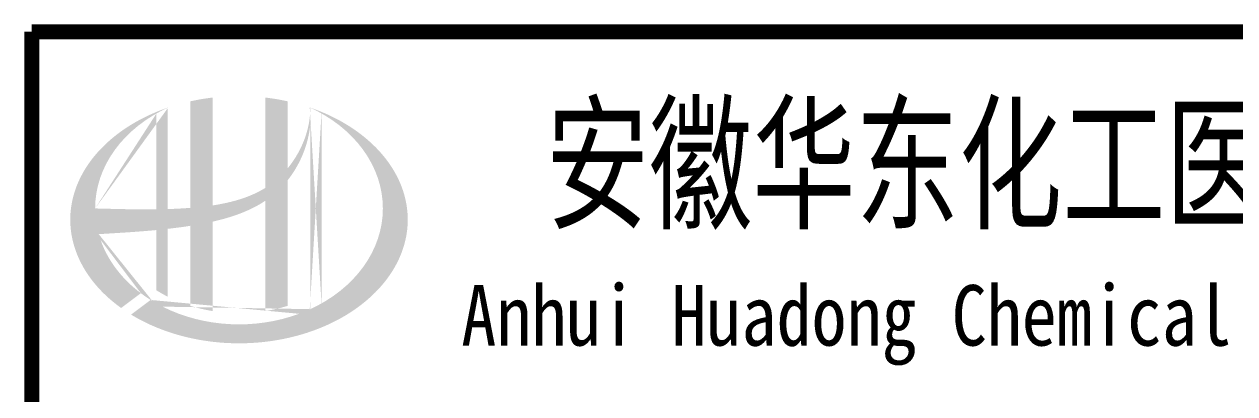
# Model space of a CAD drawing. Extents: x 5904849 to 6011887, y -826029 to -177002.
# Drawn here: x 5937382 to 5940180, y -756448 to -755593 of the extents above; entities that cross this region are included whole.
import ezdxf
from ezdxf.enums import TextEntityAlignment as Align

# ---------------------------------------------------------------- set-up
doc = ezdxf.new("R2010")
doc.units = 0
doc.header["$LTSCALE"] = 1000
doc.header["$MEASUREMENT"] = 0
doc.layers.get('0').update_dxf_attribs({"linetype": 'CONTINUOUS'})
doc.styles.add('宋体', font='', dxfattribs={"width": 0.7})
doc.styles.get('宋体').set_extended_font_data('SimSun')

msp = doc.modelspace()

# ---------------------------------------------------------------- hatches: boundary and pattern name
h = msp.add_hatch(color=256)
edge = h.paths.add_edge_path()
edge.add_spline(control_points=[(5937817.6, -756049.6), (5937820.7, -756048.9), (5937823.7, -756048.2), (5937848.3, -756042.2), (5937869.6, -756035.7), (5937907.1, -756020.2), (5937923.5, -756011.7), (5937939, -756001.4)], knot_values=[61.629012, 61.629012, 61.629012, 61.629012, 63.330431, 63.330431, 75.353634, 75.353634, 85.398649, 85.398649, 85.398649, 85.398649], degree=3, periodic=0)
edge.add_line((5937939, -756001.4), (5937939, -756256.5))
edge.add_spline(control_points=[(5937939, -756256.5), (5937947.5, -756255.1), (5937956.1, -756253.5), (5937973.4, -756249.4), (5937982.3, -756247), (5937991, -756244.3)], knot_values=[4.908456, 4.908456, 4.908456, 4.908456, 4.992821, 4.992821, 5.083034, 5.083034, 5.083034, 5.083034], degree=3, periodic=0)
edge.add_line((5937991, -756244.3), (5937991, -755953.6))
edge.add_spline(control_points=[(5937991, -755953.6), (5937995.3, -755948.1), (5937999.4, -755942.4), (5938012.4, -755922.6), (5938020.3, -755907.6), (5938034.9, -755871.2), (5938040.5, -755849.4), (5938042.8, -755826.7), (5938042.9, -755826), (5938043, -755825.4)], knot_values=[97.991744, 97.991744, 97.991744, 97.991744, 101.64219, 101.64219, 110.337975, 110.337975, 121.934322, 121.934322, 122.270691, 122.270691, 122.270691, 122.270691], degree=3, periodic=0)
edge.add_line((5938043, -755825.4), (5938043, -755790.2))
edge.add_spline(control_points=[(5938043, -755790.2), (5938042.9, -755794), (5938042.7, -755797.9), (5938042.5, -755801.7)], knot_values=[126.194075, 126.194075, 126.194075, 126.194075, 128.396762, 128.396762, 128.396762, 128.396762], degree=3, periodic=0)
edge.add_spline(control_points=[(5938042.5, -755801.7), (5938042.2, -755804.8), (5938041.9, -755807.9), (5938041.5, -755811)], knot_values=[124.417049, 124.417049, 124.417049, 124.417049, 126.194075, 126.194075, 126.194075, 126.194075], degree=3, periodic=0)
edge.add_spline(control_points=[(5938041.5, -755811), (5938041, -755815.6), (5938040.2, -755820.1), (5938039.3, -755824.7)], knot_values=[121.80529, 121.80529, 121.80529, 121.80529, 124.417049, 124.417049, 124.417049, 124.417049], degree=3, periodic=0)
edge.add_spline(control_points=[(5938039.3, -755824.7), (5938038.1, -755830.8), (5938036.7, -755836.8), (5938034.9, -755842.8)], knot_values=[118.31574, 118.31574, 118.31574, 118.31574, 121.80529, 121.80529, 121.80529, 121.80529], degree=3, periodic=0)
edge.add_spline(control_points=[(5938034.9, -755842.8), (5938033.2, -755848.9), (5938031.1, -755854.9), (5938028.9, -755860.8)], knot_values=[114.795988, 114.795988, 114.795988, 114.795988, 118.31574, 118.31574, 118.31574, 118.31574], degree=3, periodic=0)
edge.add_spline(control_points=[(5938028.9, -755860.8), (5938026.6, -755866.7), (5938024.1, -755872.5), (5938021.4, -755878.1)], knot_values=[111.329641, 111.329641, 111.329641, 111.329641, 114.795988, 114.795988, 114.795988, 114.795988], degree=3, periodic=0)
edge.add_spline(control_points=[(5938021.4, -755878.1), (5938018.7, -755883.9), (5938015.7, -755889.6), (5938012.4, -755895.1)], knot_values=[107.79529, 107.79529, 107.79529, 107.79529, 111.329641, 111.329641, 111.329641, 111.329641], degree=3, periodic=0)
edge.add_spline(control_points=[(5938012.4, -755895.1), (5938009.3, -755900.5), (5938005.9, -755905.8), (5938002.4, -755910.9)], knot_values=[104.343579, 104.343579, 104.343579, 104.343579, 107.79529, 107.79529, 107.79529, 107.79529], degree=3, periodic=0)
edge.add_spline(control_points=[(5938002.4, -755910.9), (5937998.8, -755916.1), (5937994.9, -755921.2), (5937991, -755926)], knot_values=[100.8507, 100.8507, 100.8507, 100.8507, 104.343579, 104.343579, 104.343579, 104.343579], degree=3, periodic=0)
edge.add_line((5937991, -755926), (5937991, -755771.4))
edge.add_spline(control_points=[(5937991, -755771.4), (5937973.9, -755767.6), (5937956.5, -755764.6), (5937939, -755762.6)], knot_values=[4.423999, 4.423999, 4.423999, 4.423999, 4.558741, 4.558741, 4.558741, 4.558741], degree=3, periodic=0)
edge.add_line((5937939, -755762.6), (5937939, -755971.7))
edge.add_spline(control_points=[(5937939, -755971.7), (5937903, -755993.9), (5937860.9, -756005.5), (5937817.6, -756012.1)], knot_values=[63.246215, 63.246215, 63.246215, 63.246215, 87.689124, 87.689124, 87.689124, 87.689124], degree=3, periodic=0)
edge.add_line((5937817.6, -756012.1), (5937817.6, -755762.6))
edge.add_spline(control_points=[(5937817.6, -755762.6), (5937800, -755764.6), (5937782.7, -755767.6), (5937765.6, -755771.4)], knot_values=[4.866038, 4.866038, 4.866038, 4.866038, 5.000777, 5.000777, 5.000777, 5.000777], degree=3, periodic=0)
edge.add_line((5937765.6, -755771.4), (5937765.6, -756017.8))
edge.add_spline(control_points=[(5937765.6, -756017.8), (5937764.8, -756017.8), (5937747.3, -756019.2), (5937730, -756020), (5937713.6, -756020.6)], knot_values=[43.657356, 43.657356, 43.657356, 43.657356, 44.134253, 53.497092, 53.497092, 53.497092, 53.497092], degree=3, periodic=0)
edge.add_line((5937713.6, -756020.6), (5937713.6, -755786))
edge.add_spline(control_points=[(5937713.6, -755786), (5937705.1, -755788.9), (5937696.7, -755792.1), (5937688.5, -755795.4)], knot_values=[5.14157, 5.14157, 5.14157, 5.14157, 5.212921, 5.212921, 5.212921, 5.212921], degree=3, periodic=0)
edge.add_spline(control_points=[(5937688.5, -755795.4), (5937685.1, -755796.8), (5937681.7, -755798.3), (5937665.5, -755805.4), (5937653.3, -755811.5), (5937641.5, -755818.1)], knot_values=[5.212921, 5.212921, 5.212921, 5.212921, 5.24296, 5.24296, 5.355623, 5.355623, 5.355623, 5.355623], degree=3, periodic=0)
edge.add_spline(control_points=[(5937641.5, -755818.1), (5937634.1, -755822.3), (5937626.9, -755826.7), (5937619.9, -755831.2)], knot_values=[5.355623, 5.355623, 5.355623, 5.355623, 5.426974, 5.426974, 5.426974, 5.426974], degree=3, periodic=0)
edge.add_spline(control_points=[(5937619.9, -755831.2), (5937616.2, -755833.6), (5937612.5, -755836.1), (5937605.8, -755840.8), (5937602.7, -755843.1), (5937599.6, -755845.4)], knot_values=[5.426974, 5.426974, 5.426974, 5.426974, 5.464765, 5.464765, 5.498325, 5.498325, 5.498325, 5.498325], degree=3, periodic=0)
edge.add_spline(control_points=[(5937599.6, -755845.4), (5937586.6, -755855.2), (5937574.5, -755865.6), (5937563.6, -755876.6)], knot_values=[5.498325, 5.498325, 5.498325, 5.498325, 5.641027, 5.641027, 5.641027, 5.641027], degree=3, periodic=0)
edge.add_spline(control_points=[(5937563.6, -755876.6), (5937560.1, -755880.1), (5937556.7, -755883.6), (5937546.5, -755894.9), (5937540, -755902.9), (5937534.1, -755911)], knot_values=[5.641027, 5.641027, 5.641027, 5.641027, 5.686569, 5.686569, 5.783729, 5.783729, 5.783729, 5.783729], degree=3, periodic=0)
edge.add_spline(control_points=[(5937534.1, -755911), (5937526.6, -755921.3), (5937519.9, -755932), (5937513.4, -755944.5), (5937512.6, -755946.1), (5937511.8, -755947.7)], knot_values=[5.783729, 5.783729, 5.783729, 5.783729, 5.908374, 5.908374, 5.92643, 5.92643, 5.92643, 5.92643], degree=3, periodic=0)
edge.add_spline(control_points=[(5937511.8, -755947.7), (5937505.5, -755960.3), (5937500.5, -755973.1), (5937496.8, -755986.1)], knot_values=[5.92643, 5.92643, 5.92643, 5.92643, 6.069132, 6.069132, 6.069132, 6.069132], degree=3, periodic=0)
edge.add_spline(control_points=[(5937496.8, -755986.1), (5937495.2, -755991.6), (5937493.8, -755997.2), (5937491.1, -756010.3), (5937490, -756017.8), (5937489.2, -756025.3)], knot_values=[6.069132, 6.069132, 6.069132, 6.069132, 6.130179, 6.130179, 6.211834, 6.211834, 6.211834, 6.211834], degree=3, periodic=0)
edge.add_spline(control_points=[(5937489.2, -756025.3), (5937488.6, -756031.9), (5937488.3, -756038.5), (5937488.3, -756045.1)], knot_values=[6.211834, 6.211834, 6.211834, 6.211834, 6.283185, 6.283185, 6.283185, 6.283185], degree=3, periodic=0)
edge.add_spline(control_points=[(5937488.3, -756045.1), (5937488.3, -756049.8), (5937488.5, -756054.4), (5937488.8, -756059.1)], knot_values=[6.283185, 6.283185, 6.283185, 6.283185, 6.333655, 6.333655, 6.333655, 6.333655], degree=3, periodic=0)
edge.add_spline(control_points=[(5937488.8, -756059.1), (5937489.4, -756068.4), (5937490.7, -756077.7), (5937492.5, -756087)], knot_values=[6.333655, 6.333655, 6.333655, 6.333655, 6.434594, 6.434594, 6.434594, 6.434594], degree=3, periodic=0)
edge.add_spline(control_points=[(5937492.5, -756087), (5937492.7, -756087.6), (5937492.8, -756088.2), (5937494.8, -756097.4), (5937497.1, -756106), (5937500.1, -756114.5)], knot_values=[6.434594, 6.434594, 6.434594, 6.434594, 6.441278, 6.441278, 6.535532, 6.535532, 6.535532, 6.535532], degree=3, periodic=0)
edge.add_spline(control_points=[(5937500.1, -756114.5), (5937503.2, -756123.7), (5937507, -756132.7), (5937511.3, -756141.6)], knot_values=[6.535532, 6.535532, 6.535532, 6.535532, 6.636471, 6.636471, 6.636471, 6.636471], degree=3, periodic=0)
edge.add_spline(control_points=[(5937511.3, -756141.6), (5937512.4, -756143.8), (5937513.6, -756146), (5937518.2, -756154.9), (5937522.1, -756161.4), (5937526.3, -756167.8)], knot_values=[6.636471, 6.636471, 6.636471, 6.636471, 6.661894, 6.661894, 6.73741, 6.73741, 6.73741, 6.73741], degree=3, periodic=0)
edge.add_spline(control_points=[(5937526.3, -756167.8), (5937531.9, -756176.4), (5937538, -756184.8), (5937544.8, -756193)], knot_values=[6.73741, 6.73741, 6.73741, 6.73741, 6.838349, 6.838349, 6.838349, 6.838349], degree=3, periodic=0)
edge.add_spline(control_points=[(5937544.8, -756193), (5937547.8, -756196.6), (5937550.8, -756200.1), (5937558.1, -756208.1), (5937562.4, -756212.5), (5937566.8, -756216.8)], knot_values=[6.838349, 6.838349, 6.838349, 6.838349, 6.88251, 6.88251, 6.939288, 6.939288, 6.939288, 6.939288], degree=3, periodic=0)
edge.add_spline(control_points=[(5937566.8, -756216.8), (5937574.7, -756224.5), (5937583.1, -756231.9), (5937592.1, -756239)], knot_values=[6.939288, 6.939288, 6.939288, 6.939288, 7.040227, 7.040227, 7.040227, 7.040227], degree=3, periodic=0)
edge.add_spline(control_points=[(5937592.1, -756239), (5937596.6, -756242.6), (5937601.2, -756246), (5937605.9, -756249.4)], knot_values=[7.040227, 7.040227, 7.040227, 7.040227, 7.090696, 7.090696, 7.090696, 7.090696], degree=3, periodic=0)
edge.add_line((5937605.9, -756249.4), (5937651.5, -756215.2))
edge.add_ellipse((5937878.3, -756019.1), major_axis=(332.5, 0), ratio=0.806676, start_angle=192.819, end_angle=226.9853, ccw=False)
edge.add_spline(control_points=[(5937554.1, -756078.6), (5937566.1, -756077.9), (5937578.1, -756077.1), (5937622.5, -756074.4), (5937654.9, -756072.2), (5937687.6, -756069.1)], knot_values=[11.398263, 11.398263, 11.398263, 11.398263, 18.40729, 18.40729, 37.18094, 37.18094, 37.18094, 37.18094], degree=3, periodic=0)
edge.add_line((5937687.6, -756069.1), (5937687.6, -756208.6))
edge.add_spline(control_points=[(5937687.6, -756208.6), (5937689.4, -756209.7), (5937691.2, -756210.8), (5937699.7, -756215.9), (5937706.6, -756219.7), (5937713.6, -756223.3)], knot_values=[4.049945, 4.049945, 4.049945, 4.049945, 4.072021, 4.072021, 4.153257, 4.153257, 4.153257, 4.153257], degree=3, periodic=0)
edge.add_line((5937713.6, -756223.3), (5937713.6, -756066.3))
edge.add_spline(control_points=[(5937713.6, -756066.3), (5937729.7, -756064.5), (5937745.9, -756062.4), (5937763.3, -756059.7), (5937764.5, -756059.5), (5937765.6, -756059.3)], knot_values=[42.135009, 42.135009, 42.135009, 42.135009, 51.307228, 51.307228, 51.948574, 51.948574, 51.948574, 51.948574], degree=3, periodic=0)
edge.add_line((5937765.6, -756059.3), (5937765.6, -756244.3))
edge.add_spline(control_points=[(5937765.6, -756244.3), (5937782.4, -756249.6), (5937799.9, -756253.7), (5937817.6, -756256.5)], knot_values=[4.34174, 4.34174, 4.34174, 4.34174, 4.516316, 4.516316, 4.516316, 4.516316], degree=3, periodic=0)
edge.add_line((5937817.6, -756256.5), (5937817.6, -756049.6))
edge = h.paths.add_edge_path(flags=16)
edge.add_ellipse((5937878.3, -756019.1), major_axis=(332.5, 0), ratio=0.806676, start_angle=124.9875, end_angle=179.999, ccw=False)
edge.add_line((5937687.6, -755799.3), (5937687.6, -756021.1))
edge.add_spline(control_points=[(5937687.6, -756021.1), (5937640, -756021.8), (5937593, -756020.3), (5937545.8, -756019.1)], knot_values=[11.27373, 11.27373, 11.27373, 11.27373, 38.687513, 38.687513, 38.687513, 38.687513], degree=3, periodic=0)
edge = h.paths.add_edge_path()
edge.add_spline(control_points=[(5937628.9, -756264.7), (5937644.4, -756274.2), (5937661, -756282.8), (5937703.3, -756301.4), (5937729.9, -756310.3), (5937785.3, -756323.6), (5937814, -756328), (5937872.1, -756331.9), (5937901.4, -756331.4), (5937959.2, -756325.7), (5937987.6, -756320.4), (5938042.2, -756305.4), (5938068.2, -756295.6), (5938116.7, -756272.2), (5938139.1, -756258.5), (5938179, -756228), (5938196.6, -756211.2), (5938226.3, -756175.5), (5938238.4, -756156.5), (5938256.5, -756117.5), (5938262.7, -756097.4), (5938269, -756056.8), (5938269.1, -756036.3), (5938263.4, -755995.6), (5938257.5, -755975.3), (5938239.7, -755935.9), (5938227.8, -755916.8), (5938198.4, -755880.7), (5938180.8, -755863.8), (5938140.9, -755832.9), (5938118.6, -755819.1), (5938078, -755799.2), (5938060.8, -755792.1), (5938043, -755786)], knot_values=[0.886421, 0.886421, 0.886421, 0.886421, 1.040557, 1.040557, 1.261172, 1.261172, 1.481788, 1.481788, 1.702404, 1.702404, 1.92302, 1.92302, 2.143636, 2.143636, 2.364252, 2.364252, 2.584868, 2.584868, 2.805484, 2.805484, 3.026099, 3.026099, 3.246715, 3.246715, 3.46852, 3.46852, 3.690325, 3.690325, 3.91213, 3.91213, 4.133935, 4.133935, 4.283209, 4.283209, 4.283209, 4.283209], degree=3, periodic=0)
edge.add_line((5938043, -755786), (5938043, -755786))
edge.add_spline(control_points=[(5938043, -755786.1), (5938043, -755787.4), (5938043, -755788.8), (5938043, -755790.2)], knot_values=[128.396762, 128.396762, 128.396762, 128.396762, 129.192193, 129.192193, 129.192193, 129.192193], degree=3, periodic=0)
edge.add_line((5938043, -755790.2), (5938043, -756252.1))
edge.add_ellipse((5937878.3, -756019.1), major_axis=(332.5, 0), ratio=0.806676, start_angle=232.1054, end_angle=299.6833, ccw=False)
edge.add_line((5937674.1, -756230.8), (5937628.9, -756264.7))
edge = h.paths.add_edge_path(flags=16)
edge.add_ellipse((5937878.3, -756019.1), major_axis=(332.5, 0), ratio=0.806676, start_angle=304.9875, end_angle=415.0121, ccw=False)
edge.add_line((5938069, -756238.9), (5938069, -755799.3))

# ---------------------------------------------------------------- linework, layer by layer
at = {"const_width": 35}
for points in [[(5937399.4, -755610.4), (5937399.4, -758610.4)], [(5946399.4, -755610.4), (5937399.4, -755610.4)]]:
    msp.add_lwpolyline(points, dxfattribs=at)

# ---------------------------------------------------------------- texts
at = {"style": '宋体'}
for s, height, width, p in [('安徽华东化工医药工程有限责任公司', 250, 0.7, (5940496.8, -755910.4)), ('Anhui Huadong Chemical & Medical Engineering Co.,Ltd', 140, 0.85, (5940496.8, -756285.4))]:
    msp.add_text(s, height=height, dxfattribs=dict(at, width=width)).set_placement(p, align=Align.MIDDLE)

doc.saveas('drawing.dxf')
